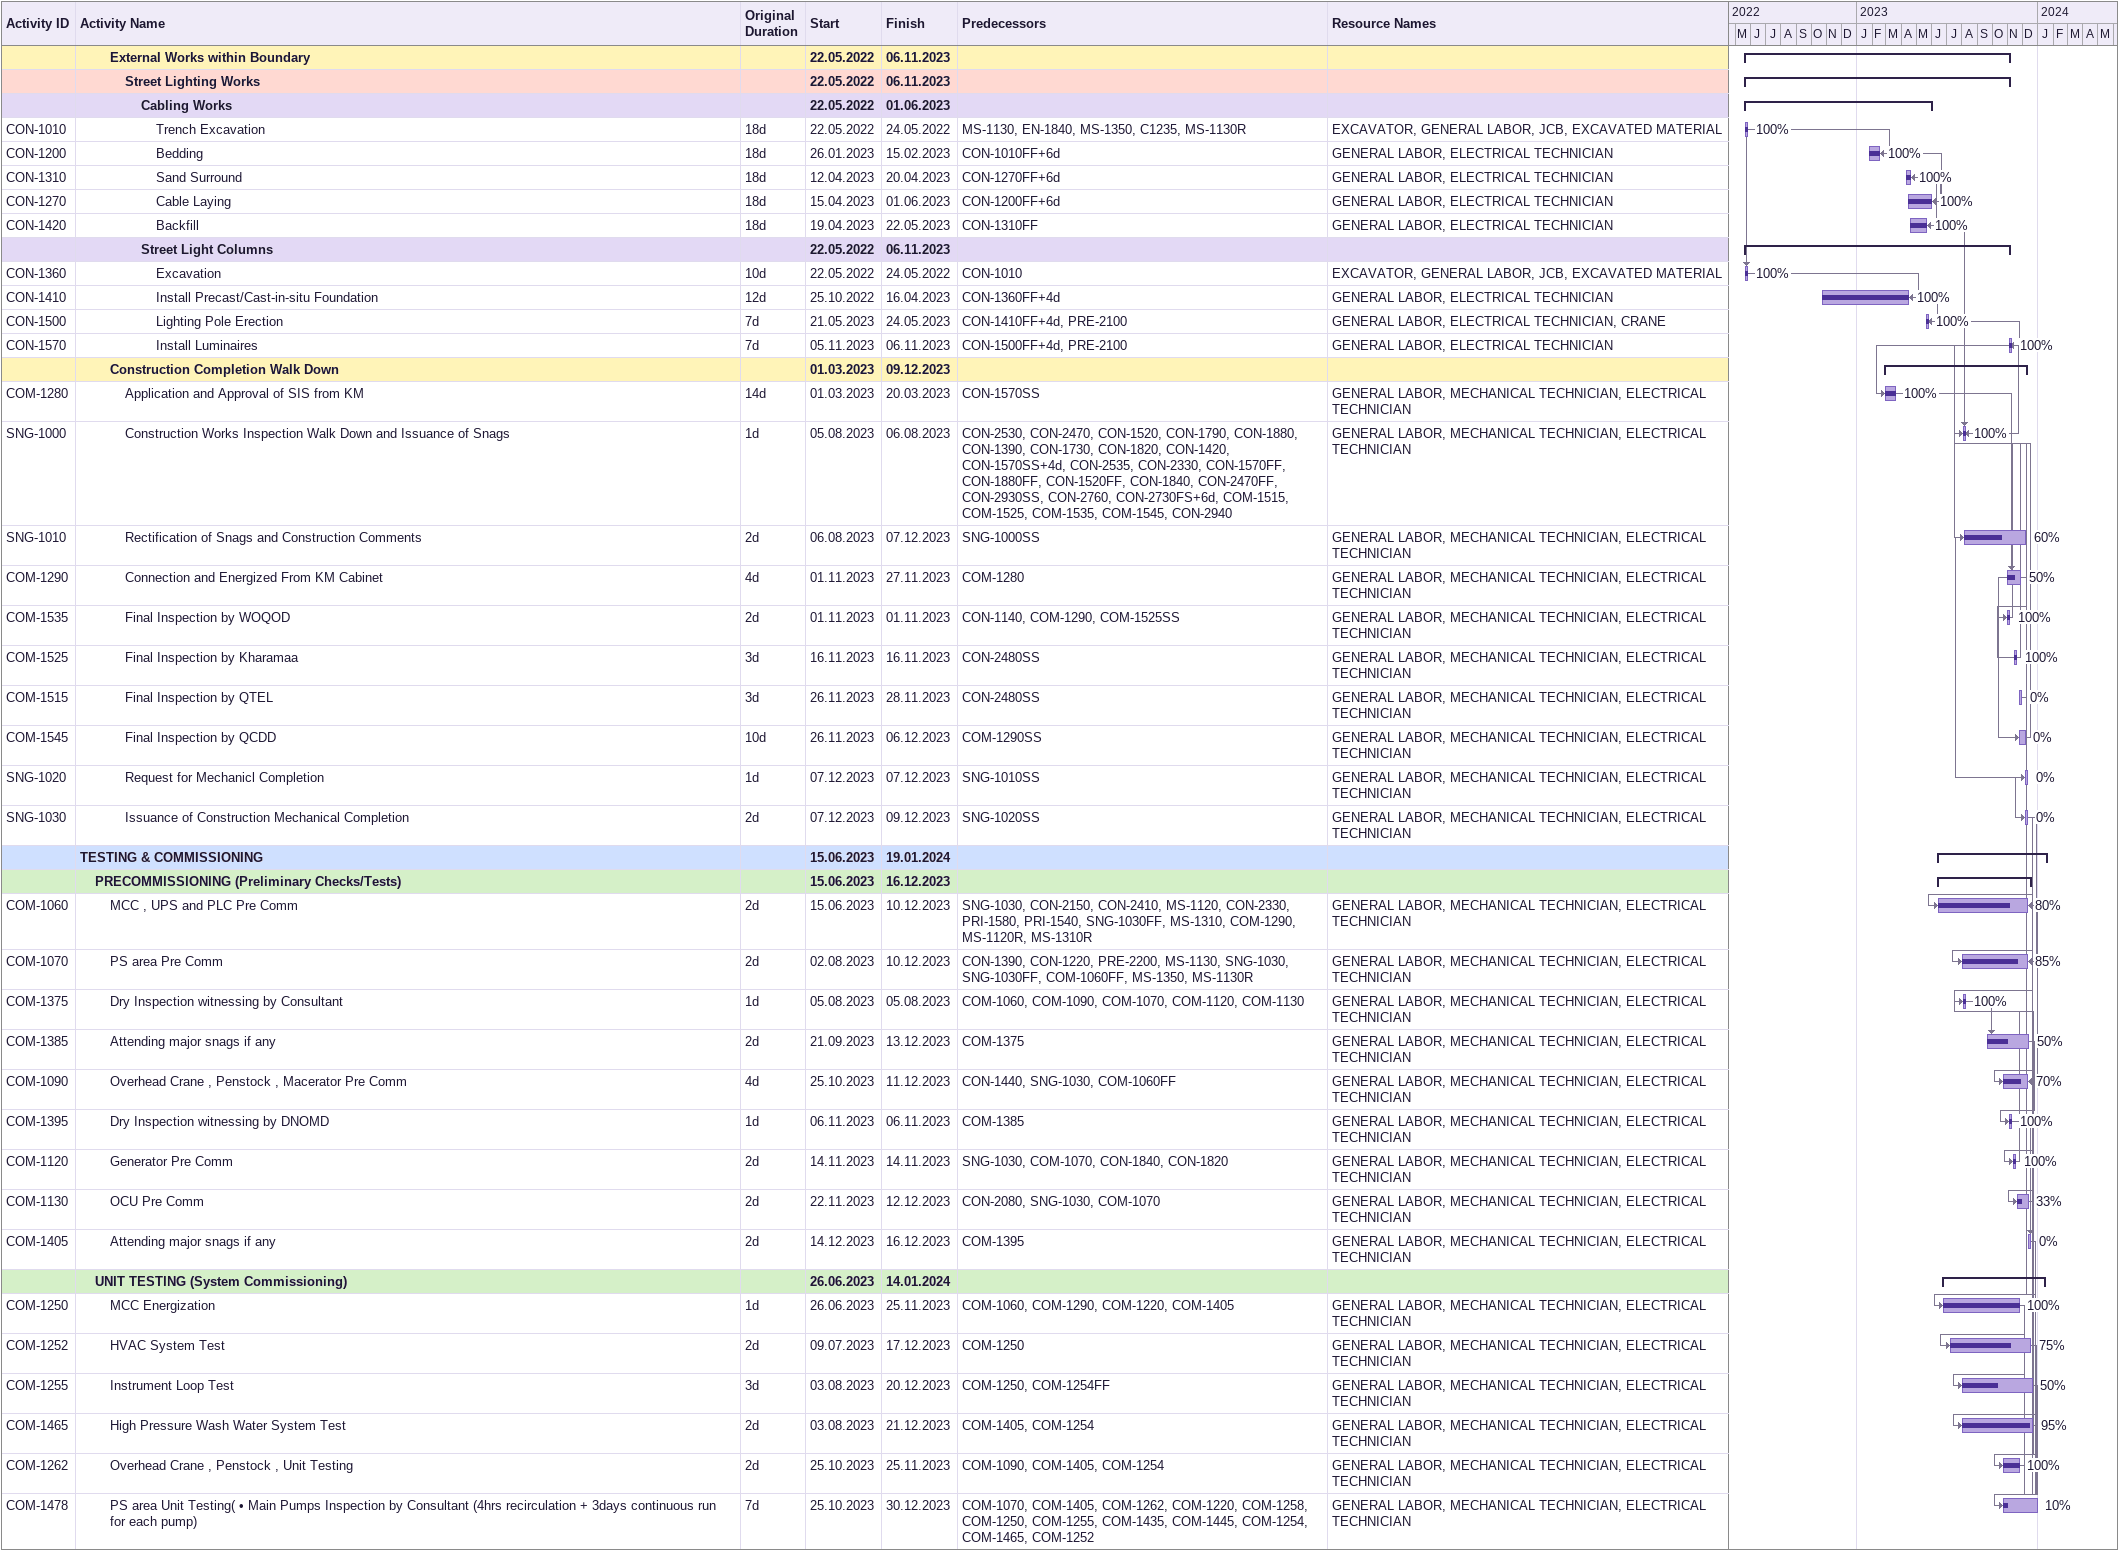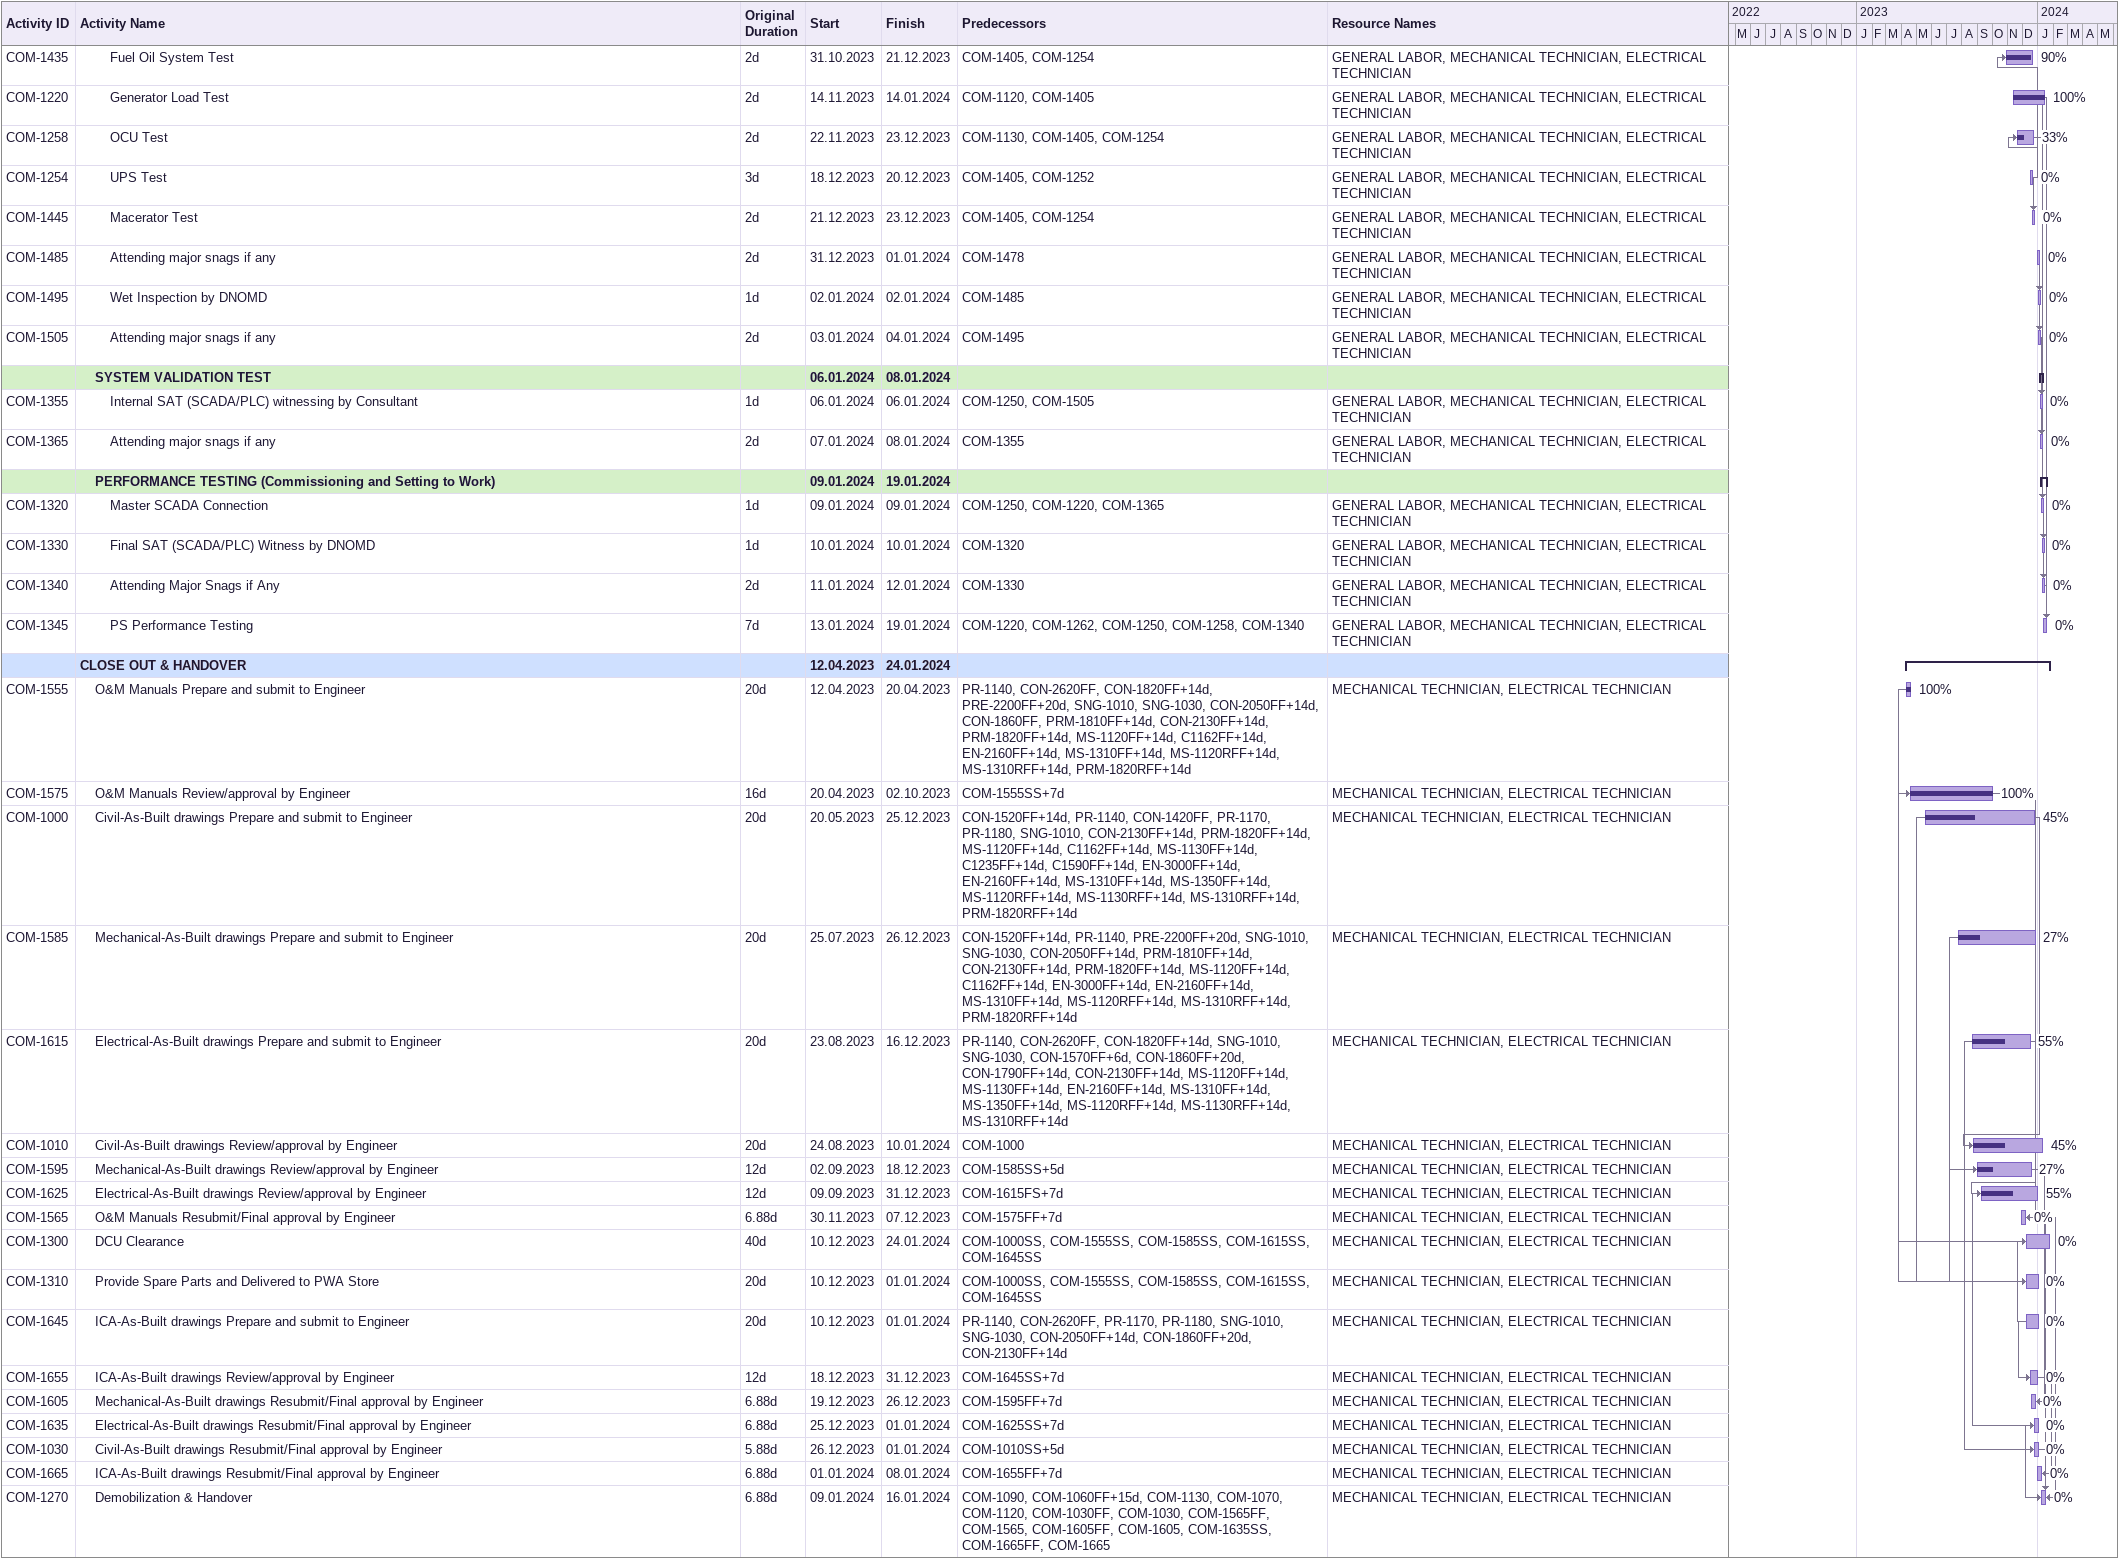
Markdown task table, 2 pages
| ID | Level | Task | Original duration | Start | Finish | Predecessors | Resources | % complete |
|---|---|---|---|---|---|---|---|---|
|  | 3 | **External Works within Boundary** |  | 2022-05-22 | 2023-11-06 |  |  |  |
|  | 4 | **Street Lighting Works** |  | 2022-05-22 | 2023-11-06 |  |  |  |
|  | 5 | **Cabling Works** |  | 2022-05-22 | 2023-06-01 |  |  |  |
| CON-1010 | 6 | Trench Excavation | 18d | 2022-05-22 | 2022-05-24 | MS-1130, EN-1840, MS-1350, C1235, MS-1130R | EXCAVATOR, GENERAL LABOR, JCB, EXCAVATED MATERIAL | 100 |
| CON-1200 | 6 | Bedding | 18d | 2023-01-26 | 2023-02-15 | CON-1010FF+6d | GENERAL LABOR, ELECTRICAL TECHNICIAN | 100 |
| CON-1310 | 6 | Sand Surround | 18d | 2023-04-12 | 2023-04-20 | CON-1270FF+6d | GENERAL LABOR, ELECTRICAL TECHNICIAN | 100 |
| CON-1270 | 6 | Cable Laying | 18d | 2023-04-15 | 2023-06-01 | CON-1200FF+6d | GENERAL LABOR, ELECTRICAL TECHNICIAN | 100 |
| CON-1420 | 6 | Backfill | 18d | 2023-04-19 | 2023-05-22 | CON-1310FF | GENERAL LABOR, ELECTRICAL TECHNICIAN | 100 |
|  | 5 | **Street Light Columns** |  | 2022-05-22 | 2023-11-06 |  |  |  |
| CON-1360 | 6 | Excavation | 10d | 2022-05-22 | 2022-05-24 | CON-1010 | EXCAVATOR, GENERAL LABOR, JCB, EXCAVATED MATERIAL | 100 |
| CON-1410 | 6 | Install Precast/Cast-in-situ Foundation | 12d | 2022-10-25 | 2023-04-16 | CON-1360FF+4d | GENERAL LABOR, ELECTRICAL TECHNICIAN | 100 |
| CON-1500 | 6 | Lighting Pole Erection | 7d | 2023-05-21 | 2023-05-24 | CON-1410FF+4d, PRE-2100 | GENERAL LABOR, ELECTRICAL TECHNICIAN, CRANE | 100 |
| CON-1570 | 6 | Install Luminaires | 7d | 2023-11-05 | 2023-11-06 | CON-1500FF+4d, PRE-2100 | GENERAL LABOR, ELECTRICAL TECHNICIAN | 100 |
|  | 3 | **Construction Completion Walk Down** |  | 2023-03-01 | 2023-12-09 |  |  |  |
| COM-1280 | 4 | Application and Approval of SIS from KM | 14d | 2023-03-01 | 2023-03-20 | CON-1570SS | GENERAL LABOR, MECHANICAL TECHNICIAN, ELECTRICAL TECHNICIAN | 100 |
| SNG-1000 | 4 | Construction Works Inspection Walk Down and Issuance of Snags | 1d | 2023-08-05 | 2023-08-06 | CON-2530, CON-2470, CON-1520, CON-1790, CON-1880, CON-1390, CON-1730, CON-1820, CON-1420, CON-1570SS+4d, CON-2535, CON-2330, CON-1570FF, CON-1880FF, CON-1520FF, CON-1840, CON-2470FF, CON-2930SS, CON-2760, CON-2730FS+6d, COM-1515, COM-1525, COM-1535, COM-1545, CON-2940 | GENERAL LABOR, MECHANICAL TECHNICIAN, ELECTRICAL TECHNICIAN | 100 |
| SNG-1010 | 4 | Rectification of Snags and Construction Comments | 2d | 2023-08-06 | 2023-12-07 | SNG-1000SS | GENERAL LABOR, MECHANICAL TECHNICIAN, ELECTRICAL TECHNICIAN | 60 |
| COM-1290 | 4 | Connection and Energized From KM Cabinet | 4d | 2023-11-01 | 2023-11-27 | COM-1280 | GENERAL LABOR, MECHANICAL TECHNICIAN, ELECTRICAL TECHNICIAN | 50 |
| COM-1535 | 4 | Final Inspection by WOQOD | 2d | 2023-11-01 | 2023-11-01 | CON-1140, COM-1290, COM-1525SS | GENERAL LABOR, MECHANICAL TECHNICIAN, ELECTRICAL TECHNICIAN | 100 |
| COM-1525 | 4 | Final Inspection by Kharamaa | 3d | 2023-11-16 | 2023-11-16 | CON-2480SS | GENERAL LABOR, MECHANICAL TECHNICIAN, ELECTRICAL TECHNICIAN | 100 |
| COM-1515 | 4 | Final Inspection by QTEL | 3d | 2023-11-26 | 2023-11-28 | CON-2480SS | GENERAL LABOR, MECHANICAL TECHNICIAN, ELECTRICAL TECHNICIAN | 0 |
| COM-1545 | 4 | Final Inspection by QCDD | 10d | 2023-11-26 | 2023-12-06 | COM-1290SS | GENERAL LABOR, MECHANICAL TECHNICIAN, ELECTRICAL TECHNICIAN | 0 |
| SNG-1020 | 4 | Request for Mechanicl Completion | 1d | 2023-12-07 | 2023-12-07 | SNG-1010SS | GENERAL LABOR, MECHANICAL TECHNICIAN, ELECTRICAL TECHNICIAN | 0 |
| SNG-1030 | 4 | Issuance of Construction Mechanical Completion | 2d | 2023-12-07 | 2023-12-09 | SNG-1020SS | GENERAL LABOR, MECHANICAL TECHNICIAN, ELECTRICAL TECHNICIAN | 0 |
|  | 1 | **TESTING & COMMISSIONING** |  | 2023-06-15 | 2024-01-19 |  |  |  |
|  | 2 | **PRECOMMISSIONING (Preliminary Checks/Tests)** |  | 2023-06-15 | 2023-12-16 |  |  |  |
| COM-1060 | 3 | MCC , UPS and PLC Pre Comm | 2d | 2023-06-15 | 2023-12-10 | SNG-1030, CON-2150, CON-2410, MS-1120, CON-2330, PRI-1580, PRI-1540, SNG-1030FF, MS-1310, COM-1290, MS-1120R, MS-1310R | GENERAL LABOR, MECHANICAL TECHNICIAN, ELECTRICAL TECHNICIAN | 80 |
| COM-1070 | 3 | PS area Pre Comm | 2d | 2023-08-02 | 2023-12-10 | CON-1390, CON-1220, PRE-2200, MS-1130, SNG-1030, SNG-1030FF, COM-1060FF, MS-1350, MS-1130R | GENERAL LABOR, MECHANICAL TECHNICIAN, ELECTRICAL TECHNICIAN | 85 |
| COM-1375 | 3 | Dry Inspection witnessing by Consultant | 1d | 2023-08-05 | 2023-08-05 | COM-1060, COM-1090, COM-1070, COM-1120, COM-1130 | GENERAL LABOR, MECHANICAL TECHNICIAN, ELECTRICAL TECHNICIAN | 100 |
| COM-1385 | 3 | Attending major snags if any | 2d | 2023-09-21 | 2023-12-13 | COM-1375 | GENERAL LABOR, MECHANICAL TECHNICIAN, ELECTRICAL TECHNICIAN | 50 |
| COM-1090 | 3 | Overhead Crane , Penstock , Macerator Pre Comm | 4d | 2023-10-25 | 2023-12-11 | CON-1440, SNG-1030, COM-1060FF | GENERAL LABOR, MECHANICAL TECHNICIAN, ELECTRICAL TECHNICIAN | 70 |
| COM-1395 | 3 | Dry Inspection witnessing by DNOMD | 1d | 2023-11-06 | 2023-11-06 | COM-1385 | GENERAL LABOR, MECHANICAL TECHNICIAN, ELECTRICAL TECHNICIAN | 100 |
| COM-1120 | 3 | Generator Pre Comm | 2d | 2023-11-14 | 2023-11-14 | SNG-1030, COM-1070, CON-1840, CON-1820 | GENERAL LABOR, MECHANICAL TECHNICIAN, ELECTRICAL TECHNICIAN | 100 |
| COM-1130 | 3 | OCU Pre Comm | 2d | 2023-11-22 | 2023-12-12 | CON-2080, SNG-1030, COM-1070 | GENERAL LABOR, MECHANICAL TECHNICIAN, ELECTRICAL TECHNICIAN | 33 |
| COM-1405 | 3 | Attending major snags if any | 2d | 2023-12-14 | 2023-12-16 | COM-1395 | GENERAL LABOR, MECHANICAL TECHNICIAN, ELECTRICAL TECHNICIAN | 0 |
|  | 2 | **UNIT TESTING (System Commissioning)** |  | 2023-06-26 | 2024-01-14 |  |  |  |
| COM-1250 | 3 | MCC Energization | 1d | 2023-06-26 | 2023-11-25 | COM-1060, COM-1290, COM-1220, COM-1405 | GENERAL LABOR, MECHANICAL TECHNICIAN, ELECTRICAL TECHNICIAN | 100 |
| COM-1252 | 3 | HVAC System Test | 2d | 2023-07-09 | 2023-12-17 | COM-1250 | GENERAL LABOR, MECHANICAL TECHNICIAN, ELECTRICAL TECHNICIAN | 75 |
| COM-1255 | 3 | Instrument Loop Test | 3d | 2023-08-03 | 2023-12-20 | COM-1250, COM-1254FF | GENERAL LABOR, MECHANICAL TECHNICIAN, ELECTRICAL TECHNICIAN | 50 |
| COM-1465 | 3 | High Pressure Wash Water System Test | 2d | 2023-08-03 | 2023-12-21 | COM-1405, COM-1254 | GENERAL LABOR, MECHANICAL TECHNICIAN, ELECTRICAL TECHNICIAN | 95 |
| COM-1262 | 3 | Overhead Crane , Penstock , Unit Testing | 2d | 2023-10-25 | 2023-11-25 | COM-1090, COM-1405, COM-1254 | GENERAL LABOR, MECHANICAL TECHNICIAN, ELECTRICAL TECHNICIAN | 100 |
| COM-1478 | 3 | PS area Unit Testing( • Main Pumps Inspection by Consultant (4hrs recirculation + 3days continuous run for each pump) | 7d | 2023-10-25 | 2023-12-30 | COM-1070, COM-1405, COM-1262, COM-1220, COM-1258, COM-1250, COM-1255, COM-1435, COM-1445, COM-1254, COM-1465, COM-1252 | GENERAL LABOR, MECHANICAL TECHNICIAN, ELECTRICAL TECHNICIAN | 10 |
| COM-1435 | 3 | Fuel Oil System Test | 2d | 2023-10-31 | 2023-12-21 | COM-1405, COM-1254 | GENERAL LABOR, MECHANICAL TECHNICIAN, ELECTRICAL TECHNICIAN | 90 |
| COM-1220 | 3 | Generator Load Test | 2d | 2023-11-14 | 2024-01-14 | COM-1120, COM-1405 | GENERAL LABOR, MECHANICAL TECHNICIAN, ELECTRICAL TECHNICIAN | 100 |
| COM-1258 | 3 | OCU Test | 2d | 2023-11-22 | 2023-12-23 | COM-1130, COM-1405, COM-1254 | GENERAL LABOR, MECHANICAL TECHNICIAN, ELECTRICAL TECHNICIAN | 33 |
| COM-1254 | 3 | UPS Test | 3d | 2023-12-18 | 2023-12-20 | COM-1405, COM-1252 | GENERAL LABOR, MECHANICAL TECHNICIAN, ELECTRICAL TECHNICIAN | 0 |
| COM-1445 | 3 | Macerator Test | 2d | 2023-12-21 | 2023-12-23 | COM-1405, COM-1254 | GENERAL LABOR, MECHANICAL TECHNICIAN, ELECTRICAL TECHNICIAN | 0 |
| COM-1485 | 3 | Attending major snags if any | 2d | 2023-12-31 | 2024-01-01 | COM-1478 | GENERAL LABOR, MECHANICAL TECHNICIAN, ELECTRICAL TECHNICIAN | 0 |
| COM-1495 | 3 | Wet Inspection by DNOMD | 1d | 2024-01-02 | 2024-01-02 | COM-1485 | GENERAL LABOR, MECHANICAL TECHNICIAN, ELECTRICAL TECHNICIAN | 0 |
| COM-1505 | 3 | Attending major snags if any | 2d | 2024-01-03 | 2024-01-04 | COM-1495 | GENERAL LABOR, MECHANICAL TECHNICIAN, ELECTRICAL TECHNICIAN | 0 |
|  | 2 | **SYSTEM VALIDATION TEST** |  | 2024-01-06 | 2024-01-08 |  |  |  |
| COM-1355 | 3 | Internal SAT (SCADA/PLC) witnessing by Consultant | 1d | 2024-01-06 | 2024-01-06 | COM-1250, COM-1505 | GENERAL LABOR, MECHANICAL TECHNICIAN, ELECTRICAL TECHNICIAN | 0 |
| COM-1365 | 3 | Attending major snags if any | 2d | 2024-01-07 | 2024-01-08 | COM-1355 | GENERAL LABOR, MECHANICAL TECHNICIAN, ELECTRICAL TECHNICIAN | 0 |
|  | 2 | **PERFORMANCE TESTING (Commissioning and Setting to Work)** |  | 2024-01-09 | 2024-01-19 |  |  |  |
| COM-1320 | 3 | Master SCADA Connection | 1d | 2024-01-09 | 2024-01-09 | COM-1250, COM-1220, COM-1365 | GENERAL LABOR, MECHANICAL TECHNICIAN, ELECTRICAL TECHNICIAN | 0 |
| COM-1330 | 3 | Final SAT (SCADA/PLC) Witness by DNOMD | 1d | 2024-01-10 | 2024-01-10 | COM-1320 | GENERAL LABOR, MECHANICAL TECHNICIAN, ELECTRICAL TECHNICIAN | 0 |
| COM-1340 | 3 | Attending Major Snags if Any | 2d | 2024-01-11 | 2024-01-12 | COM-1330 | GENERAL LABOR, MECHANICAL TECHNICIAN, ELECTRICAL TECHNICIAN | 0 |
| COM-1345 | 3 | PS Performance Testing | 7d | 2024-01-13 | 2024-01-19 | COM-1220, COM-1262, COM-1250, COM-1258, COM-1340 | GENERAL LABOR, MECHANICAL TECHNICIAN, ELECTRICAL TECHNICIAN | 0 |
|  | 1 | **CLOSE OUT & HANDOVER** |  | 2023-04-12 | 2024-01-24 |  |  |  |
| COM-1555 | 2 | O&M Manuals Prepare and submit to Engineer | 20d | 2023-04-12 | 2023-04-20 | PR-1140, CON-2620FF, CON-1820FF+14d, PRE-2200FF+20d, SNG-1010, SNG-1030, CON-2050FF+14d, CON-1860FF, PRM-1810FF+14d, CON-2130FF+14d, PRM-1820FF+14d, MS-1120FF+14d, C1162FF+14d, EN-2160FF+14d, MS-1310FF+14d, MS-1120RFF+14d, MS-1310RFF+14d, PRM-1820RFF+14d | MECHANICAL TECHNICIAN, ELECTRICAL TECHNICIAN | 100 |
| COM-1575 | 2 | O&M Manuals Review/approval by Engineer | 16d | 2023-04-20 | 2023-10-02 | COM-1555SS+7d | MECHANICAL TECHNICIAN, ELECTRICAL TECHNICIAN | 100 |
| COM-1000 | 2 | Civil-As-Built drawings Prepare and submit to Engineer | 20d | 2023-05-20 | 2023-12-25 | CON-1520FF+14d, PR-1140, CON-1420FF, PR-1170, PR-1180, SNG-1010, CON-2130FF+14d, PRM-1820FF+14d, MS-1120FF+14d, C1162FF+14d, MS-1130FF+14d, C1235FF+14d, C1590FF+14d, EN-3000FF+14d, EN-2160FF+14d, MS-1310FF+14d, MS-1350FF+14d, MS-1120RFF+14d, MS-1130RFF+14d, MS-1310RFF+14d, PRM-1820RFF+14d | MECHANICAL TECHNICIAN, ELECTRICAL TECHNICIAN | 45 |
| COM-1585 | 2 | Mechanical-As-Built drawings Prepare and submit to Engineer | 20d | 2023-07-25 | 2023-12-26 | CON-1520FF+14d, PR-1140, PRE-2200FF+20d, SNG-1010, SNG-1030, CON-2050FF+14d, PRM-1810FF+14d, CON-2130FF+14d, PRM-1820FF+14d, MS-1120FF+14d, C1162FF+14d, EN-3000FF+14d, EN-2160FF+14d, MS-1310FF+14d, MS-1120RFF+14d, MS-1310RFF+14d, PRM-1820RFF+14d | MECHANICAL TECHNICIAN, ELECTRICAL TECHNICIAN | 27 |
| COM-1615 | 2 | Electrical-As-Built drawings Prepare and submit to Engineer | 20d | 2023-08-23 | 2023-12-16 | PR-1140, CON-2620FF, CON-1820FF+14d, SNG-1010, SNG-1030, CON-1570FF+6d, CON-1860FF+20d, CON-1790FF+14d, CON-2130FF+14d, MS-1120FF+14d, MS-1130FF+14d, EN-2160FF+14d, MS-1310FF+14d, MS-1350FF+14d, MS-1120RFF+14d, MS-1130RFF+14d, MS-1310RFF+14d | MECHANICAL TECHNICIAN, ELECTRICAL TECHNICIAN | 55 |
| COM-1010 | 2 | Civil-As-Built drawings Review/approval by Engineer | 20d | 2023-08-24 | 2024-01-10 | COM-1000 | MECHANICAL TECHNICIAN, ELECTRICAL TECHNICIAN | 45 |
| COM-1595 | 2 | Mechanical-As-Built drawings Review/approval by Engineer | 12d | 2023-09-02 | 2023-12-18 | COM-1585SS+5d | MECHANICAL TECHNICIAN, ELECTRICAL TECHNICIAN | 27 |
| COM-1625 | 2 | Electrical-As-Built drawings Review/approval by Engineer | 12d | 2023-09-09 | 2023-12-31 | COM-1615FS+7d | MECHANICAL TECHNICIAN, ELECTRICAL TECHNICIAN | 55 |
| COM-1565 | 2 | O&M Manuals Resubmit/Final approval by Engineer | 6.88d | 2023-11-30 | 2023-12-07 | COM-1575FF+7d | MECHANICAL TECHNICIAN, ELECTRICAL TECHNICIAN | 0 |
| COM-1300 | 2 | DCU Clearance | 40d | 2023-12-10 | 2024-01-24 | COM-1000SS, COM-1555SS, COM-1585SS, COM-1615SS, COM-1645SS | MECHANICAL TECHNICIAN, ELECTRICAL TECHNICIAN | 0 |
| COM-1310 | 2 | Provide Spare Parts and Delivered to PWA Store | 20d | 2023-12-10 | 2024-01-01 | COM-1000SS, COM-1555SS, COM-1585SS, COM-1615SS, COM-1645SS | MECHANICAL TECHNICIAN, ELECTRICAL TECHNICIAN | 0 |
| COM-1645 | 2 | ICA-As-Built drawings Prepare and submit to Engineer | 20d | 2023-12-10 | 2024-01-01 | PR-1140, CON-2620FF, PR-1170, PR-1180, SNG-1010, SNG-1030, CON-2050FF+14d, CON-1860FF+20d, CON-2130FF+14d | MECHANICAL TECHNICIAN, ELECTRICAL TECHNICIAN | 0 |
| COM-1655 | 2 | ICA-As-Built drawings Review/approval by Engineer | 12d | 2023-12-18 | 2023-12-31 | COM-1645SS+7d | MECHANICAL TECHNICIAN, ELECTRICAL TECHNICIAN | 0 |
| COM-1605 | 2 | Mechanical-As-Built drawings Resubmit/Final approval by Engineer | 6.88d | 2023-12-19 | 2023-12-26 | COM-1595FF+7d | MECHANICAL TECHNICIAN, ELECTRICAL TECHNICIAN | 0 |
| COM-1635 | 2 | Electrical-As-Built drawings Resubmit/Final approval by Engineer | 6.88d | 2023-12-25 | 2024-01-01 | COM-1625SS+7d | MECHANICAL TECHNICIAN, ELECTRICAL TECHNICIAN | 0 |
| COM-1030 | 2 | Civil-As-Built drawings Resubmit/Final approval by Engineer | 5.88d | 2023-12-26 | 2024-01-01 | COM-1010SS+5d | MECHANICAL TECHNICIAN, ELECTRICAL TECHNICIAN | 0 |
| COM-1665 | 2 | ICA-As-Built drawings Resubmit/Final approval by Engineer | 6.88d | 2024-01-01 | 2024-01-08 | COM-1655FF+7d | MECHANICAL TECHNICIAN, ELECTRICAL TECHNICIAN | 0 |
| COM-1270 | 2 | Demobilization & Handover | 6.88d | 2024-01-09 | 2024-01-16 | COM-1090, COM-1060FF+15d, COM-1130, COM-1070, COM-1120, COM-1030FF, COM-1030, COM-1565FF, COM-1565, COM-1605FF, COM-1605, COM-1635SS, COM-1665FF, COM-1665 | MECHANICAL TECHNICIAN, ELECTRICAL TECHNICIAN | 0 |
